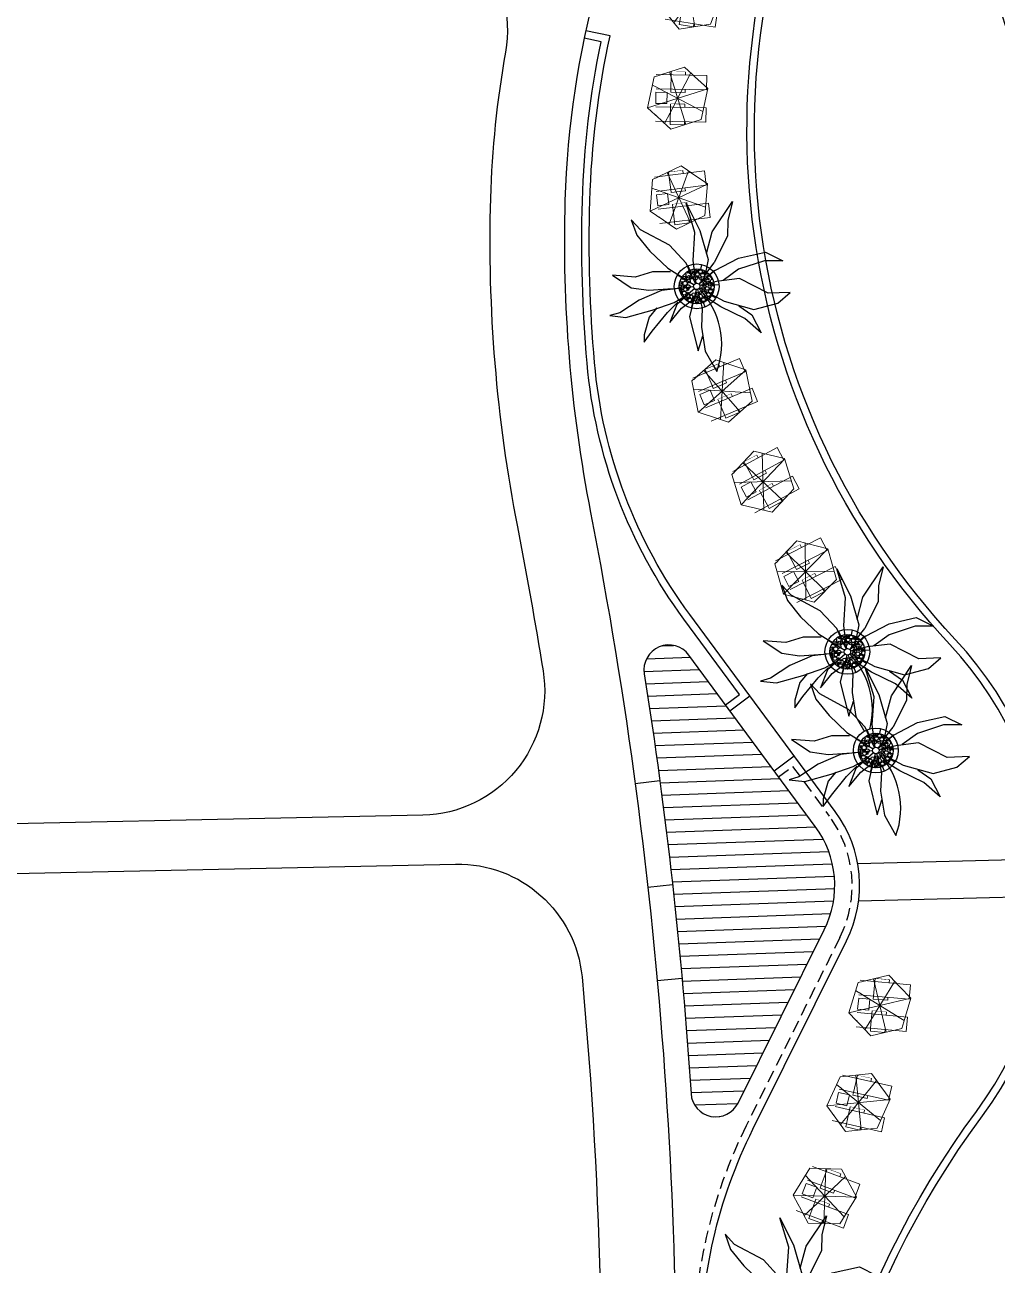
# Model space of a CAD drawing. Extents: x 309418 to 1212698, y 3438380 to 6877191.
# Drawn here: x 606510.48 to 606549.58, y 3439093.02 to 3439142.91 of the extents above; entities that cross this region are included whole.
import ezdxf

# ---------------------------------------------------------------- set-up
doc = ezdxf.new("R2010")
doc.units = 0
doc.header["$MEASUREMENT"] = 0
doc.set_wipeout_variables(frame=1)
doc.linetypes.add('DASHED', pattern=[0.75, 0.5, -0.25])
for name, color, linetype in [('Draft _ Lines', 20, 'Continuous'), ('DRAFT LINES', 32, 'Continuous'), ('LA-FLOWERING-TREE', 221, 'Continuous'), ('LA-HARD-PAVE-HATCH-MARBLE-TYPE (PV - MT-BG-01-AN - RA- ∅ - 01)', 227, 'Continuous'), ('LA-HARD-PAVE-HATCH-WOOD-TYPE( PV - WO-DW-01-∅ - ∅-∅ - 04)', 17, 'Continuous'), ('LA-HARD-PAVE-LINE-01', 30, 'Continuous'), ('LA-PATTERN', 28, 'Continuous'), ('LA-PLNT-PALMS', 251, 'Continuous'), ('LA-PLNT-TREE-TRUNK', 52, 'Continuous')]:
    doc.layers.add(name, color=color, linetype=linetype)
doc.layers.add('HW-LA-SF-LOUNGE CHAIRS', color=215, linetype='Continuous', lineweight=0)
doc.layers.add('L-CON-SF-CABANA', color=215, linetype='Continuous', lineweight=0)
picture_1 = doc.add_image_def('image3.jpg', size_in_pixel=(7142, 4284))

# ---------------------------------------------------------------- blocks, each defined once
blk = doc.blocks.new('Lounge 1')
at = {"lineweight": 13, "extrusion": (0, 0, -1)}
blk.add_line((0.411, 1.439), (0.411, 0.859), dxfattribs=at)
blk.add_wipeout([(0.29, 0.859), (0.29, 0), (-0.29, 0), (-0.29, 0.859), (-0.411, 0.859), (-0.411, 1.439), (-0.29, 1.439), (-0.29, 2.03), (0.29, 2.03), (0.29, 1.439), (0.411, 1.439), (0.411, 0.859)])
at = {"extrusion": (0, 0, -1)}
for p, q in [((-0.29, 2.03), (-0.29, 0)), ((0.29, 2.03), (0.29, 0)), ((0.29, 0), (-0.29, 0))]:
    blk.add_line(p, q, dxfattribs=at)
at = {"lineweight": 13, "extrusion": (0, 0, -1)}
for p, q in [((-0.29, 1.439), (-0.411, 1.439)), ((-0.411, 1.439), (-0.411, 0.859)), ((0.411, 1.439), (0.29, 1.439)), ((-0.29, 0.859), (-0.411, 0.859)), ((0.411, 0.859), (0.29, 0.859))]:
    blk.add_line(p, q, dxfattribs=at)
blk.add_lwpolyline([(0.29, 1.439), (-0.29, 1.439)])
blk = doc.blocks.new('umbrella')
blk.add_lwpolyline([(-0.328, 1.236), (-1.23, 0.331), (-0.897, -0.902), (0.338, -1.231), (1.239, -0.326), (0.907, 0.907)], close=True)
for points in [[(0.329, -1.229), (-0.331, 1.235)], [(1.074, 0.287), (-1.064, -0.282)]]:
    blk.add_lwpolyline(points)
at = {"layer": 'L-CON-SF-CABANA', "extrusion": (0, 0, -1)}
for p, q in [((-0.987, 0.575), (0.996, -0.57)), ((0.575, 0.995), (-0.571, -0.989))]:
    blk.add_line(p, q, dxfattribs=at)
blk = doc.blocks.new('LA-SIDE TABLE-0')
at = {"layer": 'HW-LA-SF-LOUNGE CHAIRS'}
blk.add_lwpolyline([(-0.161, 0.157), (0.161, -0.157), (-0.153, -0.479), (-0.475, -0.166)], close=True, dxfattribs=at)
blk = doc.blocks.new('*U600')
at = {"layer": 'HW-LA-SF-LOUNGE CHAIRS', "rotation": 319.8803250957926}
blk.add_blockref('Lounge 1', (-0.246, -1.304), dxfattribs=at)
blk.add_blockref('Lounge 1', (-1.24, -0.466), dxfattribs=at)
at = {"rotation": 4.090596934930771}
blk.add_blockref('LA-SIDE TABLE-0', (0.565, 0.667), dxfattribs=at)
at = {"layer": 'HW-LA-SF-LOUNGE CHAIRS', "rotation": 323.3893183736117}
blk.add_blockref('umbrella', (-0.002, -0.006), dxfattribs=at)
blk = doc.blocks.new('*U601')
at = {"layer": 'HW-LA-SF-LOUNGE CHAIRS', "rotation": 222.4239217668727}
blk.add_blockref('*U600', (0.005, -0.005), dxfattribs=at)
blk = doc.blocks.new('*U602')
at = {"layer": 'LA-FLOWERING-TREE', "color": 0, "linetype": 'ByBlock', "lineweight": -2, "transparency": 16777216}
for p, rotation in [((606541.964, 3439154.858), 234.6954728426389), ((606537.247, 3439143.919), 258.6582896312382), ((606538.523, 3439128.177), 290.6087120160372)]:
    blk.add_blockref('*U601', p, dxfattribs=dict(at, rotation=rotation))
for p, rotation in [((606539.887, 3439151.444), 242.6830784388387), ((606536.736, 3439139.955), 266.6458952274379), ((606540.164, 3439124.532), 295.9825363707992)]:
    blk.add_blockref('*U601', p, dxfattribs=dict(at, rotation=rotation))
for p, rotation in [((606536.781, 3439135.959), 274.6335008236376), ((606541.88, 3439120.918), 294.8258291399279)]:
    blk.add_blockref('*U601', p, dxfattribs=dict(at, rotation=rotation))
blk = doc.blocks.new('*U605')
at = {"layer": 'HW-LA-SF-LOUNGE CHAIRS', "rotation": 192.1812532047893}
blk.add_blockref('Lounge 1', (-0.881, 0.992), dxfattribs=at)
blk.add_blockref('Lounge 1', (0.39, 1.266), dxfattribs=at)
at = {"rotation": 236.3915250439276}
blk.add_blockref('LA-SIDE TABLE-0', (0.183, -0.855), dxfattribs=at)
at = {"layer": 'HW-LA-SF-LOUNGE CHAIRS', "rotation": 195.6902464826084}
blk.add_blockref('umbrella', (-0.003, 0.005), dxfattribs=at)
blk = doc.blocks.new('*U606')
at = {"layer": 'HW-LA-SF-LOUNGE CHAIRS', "rotation": 171.1966073751668}
blk.add_blockref('*U605', (0, 0), dxfattribs=at)
blk = doc.blocks.new('*U607')
at = {"layer": 'LA-FLOWERING-TREE', "color": 0, "linetype": 'ByBlock', "lineweight": -2, "transparency": 16777216, "rotation": 66.3217699193555}
blk.add_blockref('*U606', (606542.644, 3439095.799), dxfattribs=at)
at = {"layer": 'LA-FLOWERING-TREE', "color": 0, "linetype": 'ByBlock', "lineweight": -2, "transparency": 16777216, "rotation": 73.85909818248035}
blk.add_blockref('*U606', (606544.005, 3439099.558), dxfattribs=at)
at = {"layer": 'LA-FLOWERING-TREE', "color": 0, "linetype": 'ByBlock', "lineweight": -2, "transparency": 16777216, "rotation": 81.39642644560527}
blk.add_blockref('*U606', (606544.862, 3439103.462), dxfattribs=at)
blk = doc.blocks.new('GH-B-LA-PL-PALM')
for p, q in [((-1.517, 2.964), (-2.174, 3.082)), ((-2.174, 3.082), (-1.583, 2.408)), ((-0.725, 2.373), (-1.517, 2.964)), ((-2.808, 1.298), (-2.97, 2.047)), ((-2.97, 2.047), (-2.513, 1.474)), ((-1.583, 2.408), (-1.319, 1.141)), ((-0.226, 1.232), (-0.725, 2.373)), ((-1.933, 0.598), (-2.808, 1.298)), ((-2.513, 1.474), (-1.587, 0.875)), ((-1.319, 1.141), (-0.653, 0.504)), ((-0.022, 0.123), (-0.226, 1.232)), ((-0.955, 0.175), (-1.933, 0.598)), ((-1.587, 0.875), (-0.851, 0.675)), ((-0.653, 0.504), (-0.099, 0.076)), ((-0.955, 0.175), (-0.123, 0.023)), ((-0.585, -0.034), (-1.172, -0.045)), ((0.206, -1.184), (0.662, -1.757)), ((0.662, -1.757), (1.267, -2.163)), ((1.267, -2.163), (1.777, -2.915))]:
    blk.add_line(p, q)
for points in [[(-0.451, 1.808), (-0.499, 2.44), (-0.17, 3.188), (-0.209, 2.316), (0.031, 1.265), (0.106, 0.609)], [(0.075, 0.1), (0.543, 0.728), (1.155, 1.179), (1.809, 1.901), (2.162, 2.778)], [(0.112, 0.054), (1.131, 0.546), (1.977, 1.672), (1.392, 1.44)], [(-0.085, -0.091), (-0.721, -0.772), (-1.64, -1.411), (-2.332, -2.431), (-1.827, -1.319), (-1.132, -0.325), (-0.476, 0.023), (-0.125, 0.006)], [(0.484, -0.064), (1.072, -0.167), (1.803, 0.069), (1.06, 0.076), (0.462, 0.223)], [(-1.27, -0.522), (-2.104, -0.891), (-3.563, -1.025), (-2.852, -0.688), (-2.355, -0.309), (-1.172, -0.045)], [(-0.056, -0.112), (-0.459, -0.92), (-0.598, -1.887), (-0.356, -3.184), (-0.437, -3.729), (-0.092, -3.173), (0.082, -2.348), (0.165, -1.363), (0.015, -0.124)], [(0.089, -0.087), (1.018, -0.999), (1.885, -1.46), (2.766, -1.745), (3.106, -1.976), (2.762, -1.439), (1.868, -0.796), (1.076, -0.298), (0.553, -0.094), (0.123, -0.021)], [(1.682, -0.703), (2.163, -0.713), (2.841, -0.428), (3.079, -0.234), (2.524, -0.261), (1.55, -0.256), (0.968, -0.194)], [(1.777, -2.915), (1.7, -2.02), (1.329, -1.394), (0.682, -0.702)]]:
    blk.add_lwpolyline(points)
blk.add_arc((3.175, -0.24), 3.184, 108.5551, 173.4273)
at = {"layer": 'LA-PLNT-TREE-TRUNK'}
blk.add_circle((0, 0), 0.131, dxfattribs=at)
blk = doc.blocks.new('GH-B-LA-HD-FURN-Tree-Pit-140-C2')
blk.add_wipeout([(-0.285, 0.639), (-0.331, 0.617), (-0.371, 0.593), (-0.464, 0.524), (-0.509, 0.48), (-0.547, 0.437), (-0.566, 0.411), (-0.593, 0.373), (-0.614, 0.337), (-0.643, 0.276), (-0.665, 0.22), (-0.683, 0.154), (-0.692, 0.107), (-0.698, 0.047), (-0.7, 0.008), (-0.7, -0.016), (-0.696, -0.075), (-0.684, -0.149), (-0.657, -0.241), (-0.632, -0.301), (-0.605, -0.352), (-0.578, -0.395), (-0.516, -0.473), (-0.43, -0.552), (-0.377, -0.59), (-0.308, -0.629), (-0.192, -0.673), (-0.137, -0.686), (-0.026, -0.7), (0.028, -0.699), (0.16, -0.681), (0.232, -0.66), (0.287, -0.638), (0.411, -0.567), (0.473, -0.516), (0.517, -0.472), (0.565, -0.413), (0.608, -0.346), (0.66, -0.234), (0.679, -0.17), (0.695, -0.08), (0.699, 0.027), (0.674, 0.189), (0.649, 0.262), (0.618, 0.329), (0.576, 0.398), (0.529, 0.458), (0.47, 0.518), (0.414, 0.565), (0.336, 0.614), (0.277, 0.643), (0.234, 0.66), (0.176, 0.677), (0.135, 0.687), (0.1, 0.693), (0.045, 0.699), (0.004, 0.7), (-0.03, 0.699), (-0.071, 0.696), (-0.096, 0.693), (-0.124, 0.689), (-0.195, 0.672)])
at = {"linetype": 'Continuous', "ltscale": 7}
blk.add_circle((0, 0), 0.7, dxfattribs=at)
for centre, radius in [((0, 0), 0.7), ((-0.345, 0.538, 0), 0.0489), ((-0.203, 0.436, 0), 0.0864), ((-0.239, 0.566, 0), 0.0312), ((-0.106, 0.624, 0), 0.0312), ((-0.067, 0.526, 0), 0.0489), ((0.025, 0.561, 0), 0.0312), ((0.091, 0.494, 0), 0.0489), ((0.247, 0.56, 0), 0.0312), ((0.328, 0.519, 0), 0.0489), ((-0.592, 0.009, 0), 0.0312), ((-0.526, 0.216, 0), 0.0751), ((-0.542, 0.345, 0), 0.0312), ((-0.482, 0.387, 0), 0.0312), ((-0.442, 0.118, 0), 0.0312), ((-0.432, -0.011, 0), 0.0312), ((-0.385, 0.277, 0), 0.0744), ((-0.38, 0.429, 0), 0.0489), ((-0.319, 0.363, 0), 0.0312), ((-0.319, 0.189, 0), 0.0312), ((-0.223, 0.255, 0), 0.0751), ((-0.046, 0.394, 0), 0.0751), ((0.075, 0.397, 0), 0.0312), ((0.163, 0.33, 0), 0.0312), ((0.221, 0.245, 0), 0.0744), ((0.226, 0.418, 0), 0.0751), ((0.336, -0.05, 0), 0.0744), ((0.314, 0.186, 0), 0.0312), ((0.342, 0.102, 0), 0.0489), ((0.39, 0.277, 0), 0.0744), ((0.396, 0.429, 0), 0.0489), ((0.498, 0.095, 0), 0.0751), ((0.498, -0.073, 0), 0.0751), ((0.48, 0.346, 0), 0.0312), ((0.553, 0.255, 0), 0.0751), ((0.602, 0.143, 0), 0.0312), ((-0.664, -0.034, 0), 0.0312), ((-0.602, -0.135, 0), 0.0744), ((-0.523, -0.055, 0), 0.0312), ((-0.508, -0.414, 0), 0.0312), ((-0.505, -0.182, 0), 0.0312), ((-0.43, -0.174, 0), 0.0312), ((-0.406, -0.372, 0), 0.0489), ((-0.386, -0.273, 0), 0.0489), ((-0.327, -0.118, 0), 0.0744), ((-0.345, -0.437, 0), 0.0312), ((-0.285, -0.24, 0), 0.0489), ((-0.249, -0.546, 0), 0.0751), ((-0.229, -0.365, 0), 0.0864), ((-0.214, -0.155, 0), 0.0312), ((-0.144, -0.505, 0), 0.0312), ((-0.11, -0.277, 0), 0.0489), ((0.028, -0.318, 0), 0.0489), ((0.011, -0.474, 0), 0.0312), ((0.049, -0.404, 0), 0.0312), ((0.112, -0.242, 0), 0.0489), ((0.195, -0.556, 0), 0.0744), ((0.2, -0.382, 0), 0.0751), ((0.184, -0.17, 0), 0.0312), ((0.211, -0.253, 0), 0.0489), ((0.255, -0.157, 0), 0.0312), ((0.274, -0.477, 0), 0.0312), ((0.346, -0.263, 0), 0.0489), ((0.37, -0.372, 0), 0.0489), ((0.384, -0.154, 0), 0.0312), ((0.454, -0.455, 0), 0.0312), ((0.456, -0.261, 0), 0.0312), ((0.521, -0.179, 0), 0.0312), ((-0.175, -0.631, 0), 0.0312), ((-0.086, -0.557, 0), 0.0489), ((0.043, -0.574, 0), 0.0751), ((0.01, -0.669, 0), 0.0312)]:
    blk.add_circle(centre, radius)
for centre, radius, start, end in [((-0.532, 0.493, 0), 0.0744, 249.8969, 24.4462), ((-0.141, 0.712, 0), 0.0489, 225.1336, 337.319), ((0.053, 0.676, 0), 0.0744, 161.2962, 9.7321), ((0.228, 0.639, 0), 0.0312, 117.3619, 23.3792), ((0.491, 0.534, 0), 0.0312, 191.312, 263.5273), ((-0.738, 0.073, 0), 0.0751, 300.57, 48.1319), ((-0.667, 0.152, 0), 0.0312, 228.2509, 106.0031), ((-0.703, 0.259, 0), 0.0489, 338.9516, 340.5973), ((-0.617, 0.292, 0), 0.0312, 212.387, 96.9329), ((0.572, 0.436, 0), 0.0864, 143.8673, 290.7577), ((0.676, 0.067, 0), 0.0751, 82.3722, 288.9673), ((-0.683, -0.259, 0), 0.0489, 330.5544, 70.9052), ((-0.558, -0.308, 0), 0.0744, 243.0468, 174.7374), ((-0.568, -0.456, 0), 0.0312, 13.6332, 63.9215), ((-0.411, -0.524, 0), 0.0744, 297.5976, 166.1329), ((0.364, -0.524, 0), 0.0744, 340.2974, 269.335), ((0.527, -0.546, 0), 0.0751, 97.2335, 170.6742), ((0.547, -0.365, 0), 0.0864, 29.6959, 262.8687), ((0.661, -0.083, 0), 0.0489, 40.7628, 304.861), ((0.672, -0.262, 0), 0.0489, 95.6985, 221.7485), ((0.664, -0.168, 0), 0.0312, 47.4763, 284.0739), ((0.73, -0.03, 0), 0.0312, 164.2255, 190.993), ((-0.345, -0.612, 0), 0.0312, 335.7961, 145.3358), ((-0.126, -0.734, 0), 0.0751, 29.1719, 131.3472), ((0.145, -0.71, 0), 0.0751, 33.568, 169.5874)]:
    blk.add_arc(centre, radius, start, end)
blk = doc.blocks.new('P200')
blk.add_lwpolyline([(0, -0.1), (0, 0.1)])
blk = doc.blocks.new('COARSE GRAVEL')
blk.add_wipeout([(0.677, 0.593), (0.693, 0.574), (0.693, 0.574), (0.73, 0.527), (0.758, 0.485), (0.793, 0.425), (0.81, 0.393), (0.831, 0.346), (0.85, 0.297), (0.867, 0.242), (0.883, 0.174), (0.894, 0.105), (0.899, 0.041), (0.9, -0.016), (0.898, -0.066), (0.892, -0.123), (0.88, -0.186), (0.867, -0.24), (0.848, -0.301), (0.82, -0.372), (0.79, -0.431), (0.757, -0.487), (0.72, -0.54), (0.681, -0.589), (0.641, -0.632), (0.605, -0.666), (0.579, -0.689), (0.53, -0.728), (0.477, -0.763), (0.444, -0.783), (0.404, -0.804), (0.374, -0.819), (0.305, -0.847), (0.25, -0.865), (0.153, -0.887), (0.088, -0.896), (0.02, -0.9), (-0.062, -0.898), (-0.179, -0.882), (-0.241, -0.867), (-0.295, -0.85), (-0.358, -0.826), (-0.43, -0.791), (-0.464, -0.771), (-0.526, -0.731), (-0.571, -0.696), (-0.616, -0.656), (-0.68, -0.59), (-0.714, -0.548), (-0.748, -0.5), (-0.791, -0.43), (-0.832, -0.343), (-0.866, -0.245), (-0.889, -0.14), (-0.899, -0.041), (-0.897, 0.077), (-0.881, 0.186), (-0.856, 0.277), (-0.839, 0.326), (-0.811, 0.39), (-0.778, 0.452), (-0.742, 0.509), (-0.702, 0.563), (-0.651, 0.621), (-0.592, 0.678), (-0.491, 0.754), (-0.4, 0.806), (-0.329, 0.838), (-0.192, 0.879), (-0.105, 0.894), (0.013, 0.9), (0.085, 0.896), (0.203, 0.877), (0.251, 0.864), (0.353, 0.828), (0.407, 0.803), (0.424, 0.794), (0.47, 0.768), (0.49, 0.755), (0.524, 0.732), (0.558, 0.706), (0.616, 0.656), (0.651, 0.622)])
at = {"rotation": 45.00000000604048}
blk.add_blockref('GH-B-LA-HD-FURN-Tree-Pit-140-C2', (0, 0), dxfattribs=at)
at = {"layer": 'LA-HARD-PAVE-HATCH-WOOD-TYPE( PV - WO-DW-01-∅ - ∅-∅ - 04)'}
blk.add_circle((0, 0), 0.9, dxfattribs=at)
at = {"layer": 'LA-HARD-PAVE-LINE-01'}
blk.add_circle((0, 0), 0.7, dxfattribs=at)
at = {"layer": 'LA-HARD-PAVE-HATCH-WOOD-TYPE( PV - WO-DW-01-∅ - ∅-∅ - 04)'}
for p, rotation in [((-0.641, 0.479), 233.239448750675), ((-0.24, 0.763), 197.4295865630063), ((0.252, 0.759), 161.6197243753375), ((0.649, 0.468), 125.8098621876688), ((-0.8, 0.013), 269.0493109383438), ((-0.656, -0.457), 304.8591731260126), ((0.633, -0.489), 52.28875968901892), ((0.8, -0.027), 88.09862187668766), ((-0.265, -0.755), 340.6690353136814), ((0.227, -0.767), 16.47889750135008)]:
    blk.add_blockref('P200', p, dxfattribs=dict(at, rotation=rotation))

msp = doc.modelspace()

# ---------------------------------------------------------------- hatches: boundary and pattern name
at = {"layer": 'LA-PATTERN', "true_color": 0x99724c}
h = msp.add_hatch(dxfattribs=at)
h.set_pattern_fill('_USER', color=35, scale=0.5, angle=182.040417, pattern_type=0)
h.set_pattern_definition([(182.040416779, (0, 0), (0.017802232055, -0.49968298003), [])])
edge = h.paths.add_edge_path()
edge.add_line((606539.16331, 3439099.54384), (606542.63051, 3439106.51151))
edge.add_arc((606539.04939, 3439108.29352), 4, 333.544498, 396.436547)
edge.add_line((606542.26745, 3439110.66925), (606537.18016, 3439117.56027))
edge.add_arc((606536.37564, 3439116.96634), 1, 36.436547, 188.961741)
edge.add_arc((606350.48915, 3439087.65204), 187.18374, 3.7590023, 8.961741, ccw=False)
edge.add_arc((606538.26803, 3439099.98934), 1, 183.759002, 333.544498)

# ---------------------------------------------------------------- linework, layer by layer
at = {"layer": 'Draft _ Lines', "color": 114, "linetype": 'DASHED', "true_color": 0x139b48}
msp.add_lwpolyline([(606540.79288, 3439112.66663), (606541.35604, 3439113.08239), (606542.83061, 3439111.085, -0.28152074), (606543.25721, 3439106.19966), (606539.48967, 3439098.62843, 0.1183135), (606537.36475, 3439089.39536, -0.01512845), (606537.12817, 3439078.09138, -0.01578943), (606536.84788, 3439074.71226), (606536.15374, 3439074.7959)], format="xyb", dxfattribs=at)
at = {"layer": 'DRAFT LINES'}
for points in [[(606567.10426, 3439109.74745), (606543.97323, 3439109.16289)], [(606567.19504, 3439108.25154), (606544.00949, 3439107.66317)]]:
    msp.add_lwpolyline(points, dxfattribs=at)
at = {"layer": 'LA-FLOWERING-TREE'}
for points in [[(606535.22871, 3439194.74035, -0.27967123), (606536.84041, 3439152.74384, 0.12010493), (606532.20059, 3439135.84653, 0.05543472), (606533.2306, 3439123.28831, -0.06101876), (606536.42909, 3439078.12719, -0.07475624), (606533.29159, 3439062.6824, 0.10893466), (606530.61495, 3439042.62064, 0.10893466)], [(606496.81267, 3439146.55895), (606524.68436, 3439147.676, -0.47917575), (606529.80687, 3439141.80186, 0.0369233), (606529.20184, 3439135.93328, 0.05543472), (606530.28607, 3439122.71409, -0.00803406), (606531.31978, 3439116.91911, -0.45562539), (606526.48983, 3439111.12139), (606503.61353, 3439110.63715)], [(606503.65585, 3439108.6376), (606527.80167, 3439109.14871, -0.39340694), (606532.88601, 3439104.61277, -0.03599105), (606533.43301, 3439078.28067, -0.02197361), (606533.01582, 3439073.90792, -0.36483579), (606528.22613, 3439069.60361), (606505.70088, 3439068.87319)]]:
    msp.add_lwpolyline(points, format="xyb", dxfattribs=at)
msp.add_lwpolyline([(606539.16331, 3439099.54384), (606542.63051, 3439106.51151, 0.28152074), (606542.26745, 3439110.66925), (606537.18016, 3439117.56027, 0.78498265), (606535.38785, 3439116.81056, -0.02270513), (606537.27018, 3439099.92378, 0.76584103)], format="xyb", close=True, dxfattribs=at)
for points in [[(606538.83291, 3439115.32153), (606539.63742, 3439115.91547)], [(606540.6147, 3439112.90799), (606541.41922, 3439113.50192)], [(606535.02242, 3439112.38771), (606536.01356, 3439112.52056)], [(606535.53279, 3439108.22472), (606536.52666, 3439108.33522)], [(606535.91142, 3439104.47361), (606536.90733, 3439104.56396)]]:
    msp.add_lwpolyline(points, dxfattribs=at)

# ---------------------------------------------------------------- pictures from other files: only their frames are drawn
image = msp.add_image(picture_1, insert=(606209.84417, 3438978.84791, 24.98381), size_in_units=(467.97699, 280.70756), rotation=0.8380648, dxfattribs=dict(at, fade=91))
image.dxf.flags = 7

# ---------------------------------------------------------------- next in the draw order: block references
msp.add_blockref('*U602', (0, 0), dxfattribs=at)

# ---------------------------------------------------------------- next in the draw order: linework, layer by layer
for points in [[(606536.11785, 3439074.49806), (606537.11067, 3439074.37843, 0.01718647), (606537.42778, 3439078.07603, 0.01512845), (606537.66474, 3439089.39816, -0.1183135), (606539.75826, 3439098.49478), (606543.52579, 3439106.06601, 0.28152074), (606543.07196, 3439111.26318), (606537.22312, 3439119.18578, -0.13806094), (606533.38934, 3439129.32337, -0.02902892), (606533.20017, 3439135.81761, -0.04655315), (606534.01395, 3439142.45709), (606533.03401, 3439142.66254)], [(606538.65473, 3439115.56289), (606539.21789, 3439115.97864), (606536.98176, 3439119.0076, -0.13806094), (606533.09048, 3439129.29725, -0.02902892), (606532.90029, 3439135.82629, -0.04446548), (606533.65755, 3439142.22529), (606532.97245, 3439142.36892)]]:
    msp.add_lwpolyline(points, format="xyb", dxfattribs=at)

# ---------------------------------------------------------------- next in the draw order: block references
msp.add_blockref('*U607', (0, 0), dxfattribs=at)

# ---------------------------------------------------------------- next in the draw order: block references
at = {"layer": 'LA-HARD-PAVE-HATCH-MARBLE-TYPE (PV - MT-BG-01-AN - RA- ∅ - 01)', "rotation": 6.135701135505339}
for p in [(606537.49827, 3439132.38755), (606543.55795, 3439117.69226)]:
    msp.add_blockref('COARSE GRAVEL', p, dxfattribs=at)
at = {"layer": 'LA-PLNT-PALMS', "rotation": 231.1357011280185}
msp.add_blockref('GH-B-LA-PL-PALM', (606541.27417, 3439091.58623), dxfattribs=at)

# ---------------------------------------------------------------- next in the draw order: block references
for p in [(606537.49827, 3439132.38755), (606543.55795, 3439117.69226)]:
    msp.add_blockref('GH-B-LA-PL-PALM', p, dxfattribs=at)

# ---------------------------------------------------------------- next in the draw order: block references
at = {"layer": 'LA-HARD-PAVE-HATCH-MARBLE-TYPE (PV - MT-BG-01-AN - RA- ∅ - 01)', "rotation": 6.135701135505339}
msp.add_blockref('COARSE GRAVEL', (606544.69992, 3439113.72332), dxfattribs=at)

# ---------------------------------------------------------------- next in the draw order: linework, layer by layer
at = {"layer": 'DRAFT LINES', "color": 4}
msp.add_lwpolyline([(606560.59904, 3439118.08042, 0.34976144), (606560.04025, 3439106.00179, -0.21778632), (606564.99294, 3439081.29284, 0.13535949), (606565.79544, 3439060.19977, -0.78802918), (606551.978, 3439051.85867, -0.36795349), (606548.75019, 3439099.20837, 0.3617519), (606547.67641, 3439117.98722, -0.3168262), (606542.88679, 3439152.55343, 0.19152391), (606543.81216, 3439162.01519, -0.24818108), (606545.49621, 3439170.09202, -0.47710046), (606555.28925, 3439169.97827, -0.31164574), (606556.47035, 3439151.73361, 0.36573457), (606559.52375, 3439133.01299, -0.41752213)], format="xyb", close=True, dxfattribs=at)
for points in [[(606558.71568, 3439158.85714, -0.28140125), (606555.14592, 3439153.93459, 0.63483216), (606553.93801, 3439137.97753, -0.1046036), (606557.04, 3439135.23749, 0.05608372), (606559.32868, 3439132.78506, -0.41752213), (606560.37333, 3439118.27805, 0.34976144), (606559.79726, 3439105.82585, -0.21778632), (606564.70091, 3439081.36154, 0.13535949), (606565.50948, 3439060.10907, -0.78798478), (606552.19208, 3439052.06884, -0.36794654), (606548.99134, 3439099.02992, 0.3617519), (606547.89564, 3439118.192, -0.3168262), (606543.15344, 3439152.41597, 0.11313373), (606544.61241, 3439158.11439), (606544.31251, 3439158.12199)], [(606558.38809, 3439156.57771, -0.18034381), (606555.25694, 3439153.65585, 0.66177566), (606554.65733, 3439137.94294, -0.13752376), (606556.82159, 3439136.07118, 0.06974153), (606559.52375, 3439133.01299, -0.41752213), (606560.59904, 3439118.08042, 0.34976144), (606560.04025, 3439106.00179, -0.21778632), (606564.99294, 3439081.29284, 0.13535949), (606565.79544, 3439060.19977, -0.78802918), (606551.978, 3439051.85867, -0.36795349), (606548.75019, 3439099.20837, 0.3617519), (606547.67641, 3439117.98722, -0.3168262), (606542.88679, 3439152.55343, 0.10723293), (606544.30141, 3439157.8222)]]:
    msp.add_lwpolyline(points, format="xyb", dxfattribs=at)

# ---------------------------------------------------------------- next in the draw order: block references
at = {"layer": 'LA-PLNT-PALMS', "rotation": 231.1357011280185}
msp.add_blockref('GH-B-LA-PL-PALM', (606544.69992, 3439113.72332), dxfattribs=at)

doc.saveas('drawing.dxf')
